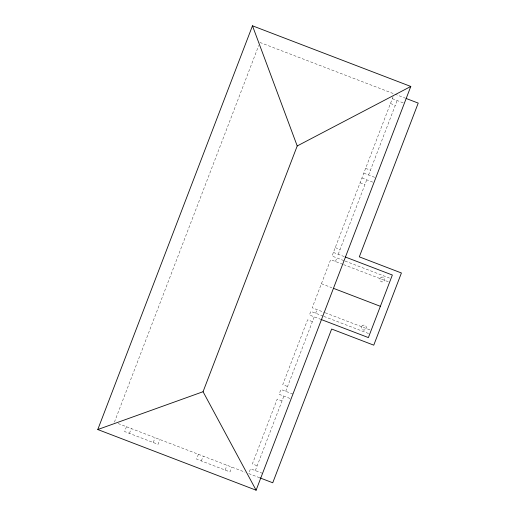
<?xml version="1.0" encoding="UTF-8"?>
<svg xmlns="http://www.w3.org/2000/svg" width="516" height="516" viewBox="0 0 516 516"><rect width="100%" height="100%" fill="white"/><g stroke="black" fill="none" stroke-linecap="round" stroke-linejoin="round"><path stroke-width="0.39" stroke-dasharray="2.58 1.94" d="M114.423 422.12L258.748 45.447M126.452 426.726L124.608 431.537L158.051 444.353L159.895 439.542M129.419 433.382L131.264 428.57M153.239 442.509L155.084 437.697M198.396 454.293L196.551 459.105L229.994 471.921L231.839 467.109M201.363 460.949L203.207 456.138M225.182 470.076L227.027 465.264M393.102 96.634L332.02 256.052L344.353 260.774M255.336 470.592L283.871 396.127M285.716 391.309L314.244 316.843M315.631 313.238L317.011 309.626M335.452 261.502L336.832 257.897M338.219 254.285L366.747 179.82M368.592 175.008L397.127 100.536M259.896 42.441L405.434 98.201M392.315 98.691L404.344 103.303M390.47 103.503L395.282 105.348M365.625 168.351L370.436 170.196M363.78 173.163L375.809 177.768M361.935 177.975L373.965 182.587M360.091 182.787L364.902 184.631M335.245 247.628L340.057 249.473M333.401 252.44L345.436 257.052M345.101 261.064L389.464 278.06M342.869 264.347L330.64 259.658L312.199 307.781L324.532 312.509M343.611 264.631L388.896 281.981M321.416 283.723L331.865 287.722M325.28 312.793L370.398 330.079M323.151 316.115L310.819 311.393L309.432 314.999L321.462 319.61M323.9 316.405L369.766 333.975M312.406 321.655L307.588 319.81L282.742 384.659L287.56 386.497M292.933 394.076L280.904 389.47L279.059 394.282L291.089 398.887M282.026 400.938L277.215 399.094L252.369 463.936L257.181 465.78M262.554 473.359L250.524 468.747L248.68 473.559L260.709 478.171M118.17 423.552L245.023 472.159M362.109 325.783L361.355 327.602L362.109 329.427L363.928 330.182L365.754 329.427L366.508 327.602L365.754 325.783L363.928 325.028L362.109 325.783M381.318 277.131L379.963 278.556L380.015 280.53L381.447 281.884L383.42 281.833L384.775 280.401L384.723 278.434L383.291 277.073L381.318 277.131"/><path stroke-width="0.77" d="M97.782 429.538L252.479 25.8L410.794 86.462L256.104 490.2L97.782 429.538L203.059 391.715L297.216 145.957L252.479 25.8M297.216 145.957L410.794 86.462M406.189 98.492L418.218 103.103L359.31 256.852L401.416 272.983L373.758 345.165L331.653 329.034L272.745 482.776L259.961 477.88M345.436 257.052L392.353 275.028L368.385 337.587L321.462 319.61M333.452 288.328L380.369 306.31M203.059 391.715L256.104 490.2"/></g></svg>
